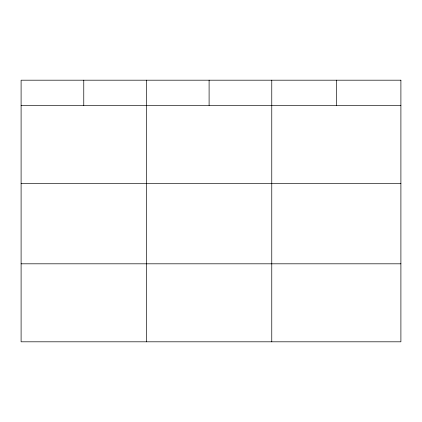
<?xml version="1.0" encoding="UTF-8"?>
<svg xmlns="http://www.w3.org/2000/svg" width="422" height="422" viewBox="0 0 422 422"><rect width="100%" height="100%" fill="white"/><g stroke="black" fill="none" stroke-linecap="round" stroke-linejoin="round"><path stroke-width="0.63" d="M21.1 105.458L400.9 105.458M21.1 183.454L400.9 183.454M21.1 263.813L400.9 263.813M336.334 80.191L336.334 105.458M271.768 80.191L271.768 341.809M209.101 80.191L209.101 105.458M146.434 80.191L146.434 341.809M83.767 80.191L83.767 105.458M400.9 80.191L21.1 80.191L21.1 341.809L400.9 341.809L400.9 80.191"/></g></svg>
